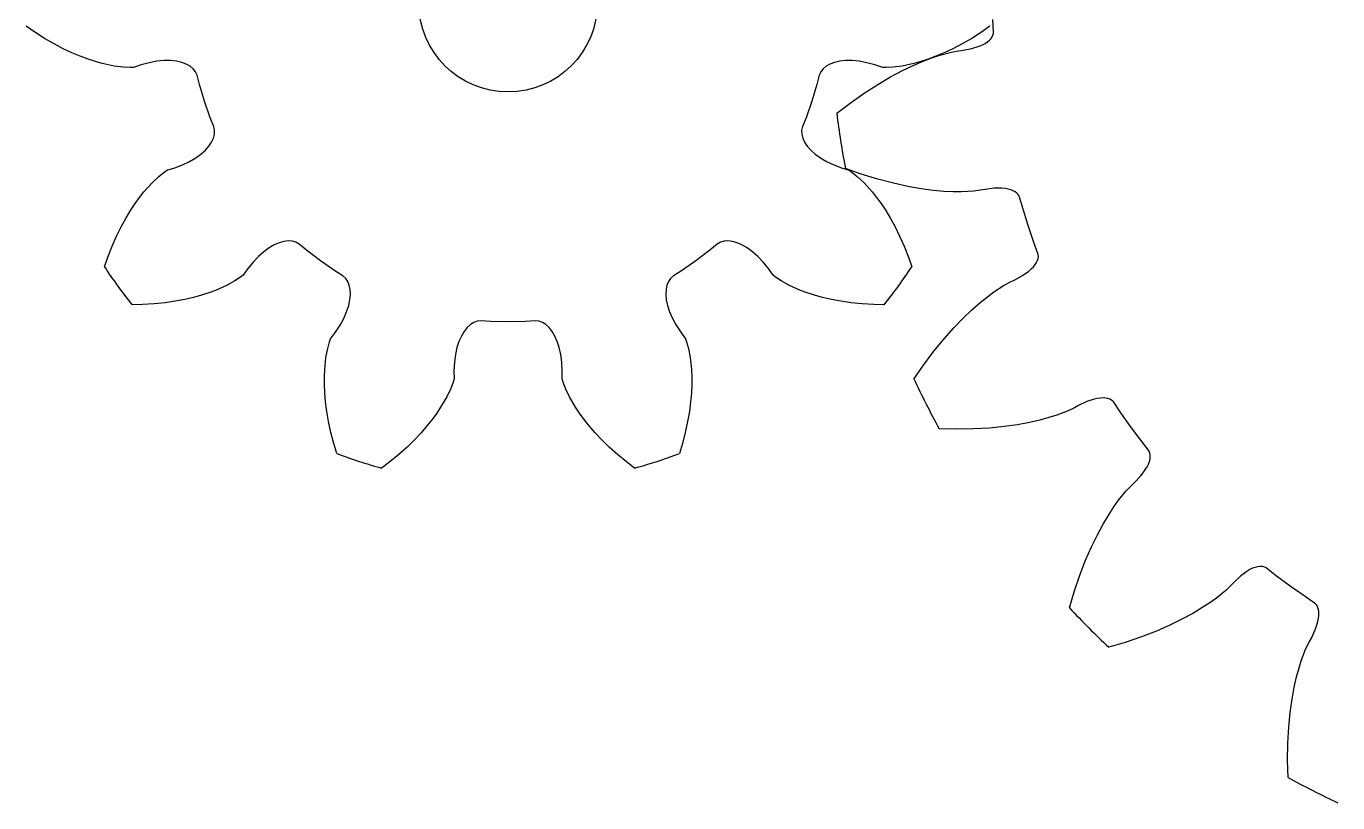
# Model space of a CAD drawing. Extents: x -10.8 to 46.6, y -19.6 to 19.6.
# Drawn here: x -10.79 to 18.57, y -17.92 to -0.53 of the extents above; entities that cross this region are included whole.
import ezdxf

# ---------------------------------------------------------------- set-up
doc = ezdxf.new("R2010")
doc.units = 0

msp = doc.modelspace()

# ---------------------------------------------------------------- linework, layer by layer
msp.add_circle((0, 0), 2)
msp.add_circle((0, 0), 2)
at = {"layer": 'layer0'}
for p, q in [((10.864, -0.663), (10.854, -0.38)), ((10.678, -0.915), (10.731, -0.88)), ((10.731, -0.88), (10.774, -0.844)), ((10.774, -0.844), (10.81, -0.807)), ((10.81, -0.807), (10.836, -0.769)), ((10.836, -0.769), (10.854, -0.731)), ((10.854, -0.731), (10.863, -0.692)), ((10.863, -0.692), (10.864, -0.663)), ((9.662, -1.178), (9.927, -1.108)), ((9.927, -1.108), (10.082, -1.08)), ((10.082, -1.08), (10.188, -1.067)), ((10.188, -1.067), (10.384, -1.028)), ((10.384, -1.028), (10.548, -0.977)), ((10.548, -0.977), (10.618, -0.947)), ((10.618, -0.947), (10.678, -0.915)), ((8.825, -1.523), (9.071, -1.405)), ((9.071, -1.405), (9.293, -1.31)), ((9.293, -1.31), (9.489, -1.236)), ((9.489, -1.236), (9.662, -1.178)), ((8.276, -1.83), (8.56, -1.664)), ((8.56, -1.664), (8.825, -1.523)), ((7.655, -2.249), (7.973, -2.025)), ((7.973, -2.025), (8.276, -1.83)), ((7.356, -2.478), (7.655, -2.249)), ((7.907, -3.839), (7.551, -3.713)), ((8.278, -3.954), (7.907, -3.839)), ((8.627, -4.045), (8.278, -3.954)), ((8.948, -4.116), (8.627, -4.045)), ((9.244, -4.168), (8.948, -4.116)), ((9.515, -4.204), (9.244, -4.168)), ((9.755, -4.226), (9.515, -4.204)), ((9.964, -4.236), (9.755, -4.226)), ((10.146, -4.237), (9.964, -4.236)), ((10.42, -4.222), (10.146, -4.237)), ((10.576, -4.201), (10.42, -4.222)), ((10.681, -4.181), (10.576, -4.201)), ((10.88, -4.157), (10.681, -4.181)), ((11.052, -4.155), (10.88, -4.157)), ((11.127, -4.162), (11.052, -4.155)), ((11.195, -4.174), (11.127, -4.162)), ((11.255, -4.19), (11.195, -4.174)), ((11.308, -4.211), (11.255, -4.19)), ((11.352, -4.235), (11.308, -4.211)), ((11.389, -4.263), (11.352, -4.235)), ((11.418, -4.295), (11.389, -4.263)), ((11.439, -4.329), (11.418, -4.295)), ((11.449, -4.356), (11.439, -4.329)), ((11.527, -4.628), (11.449, -4.356)), ((11.64, -4.991), (11.527, -4.628)), ((11.762, -5.351), (11.64, -4.991)), ((11.858, -5.617), (11.762, -5.351)), ((11.76, -5.913), (11.799, -5.865)), ((11.799, -5.865), (11.83, -5.817)), ((11.83, -5.817), (11.851, -5.771)), ((11.851, -5.771), (11.865, -5.727)), ((11.866, -5.645), (11.858, -5.617)), ((11.865, -5.727), (11.87, -5.684)), ((11.87, -5.684), (11.866, -5.645)), ((11.34, -6.21), (11.515, -6.112)), ((11.515, -6.112), (11.655, -6.013)), ((11.655, -6.013), (11.712, -5.963)), ((11.712, -5.963), (11.76, -5.913)), ((10.875, -6.478), (11.105, -6.329)), ((11.105, -6.329), (11.244, -6.255)), ((11.244, -6.255), (11.34, -6.21)), ((10.383, -6.877), (10.565, -6.718)), ((10.565, -6.718), (10.728, -6.587)), ((10.728, -6.587), (10.875, -6.478)), ((10.185, -7.064), (10.383, -6.877)), ((9.758, -7.527), (9.977, -7.28)), ((9.977, -7.28), (10.185, -7.064)), ((9.53, -7.806), (9.758, -7.527)), ((9.297, -8.117), (9.53, -7.806)), ((9.083, -8.428), (9.297, -8.117)), ((12.679, -9.071), (12.537, -9.139)), ((12.772, -9.019), (12.679, -9.071)), ((12.953, -8.934), (12.772, -9.019)), ((13.116, -8.88), (12.953, -8.934)), ((13.19, -8.863), (13.116, -8.88)), ((13.258, -8.854), (13.19, -8.863)), ((13.32, -8.851), (13.258, -8.854)), ((13.377, -8.854), (13.32, -8.851)), ((13.427, -8.863), (13.377, -8.854)), ((13.471, -8.879), (13.427, -8.863)), ((13.508, -8.899), (13.471, -8.879)), ((13.538, -8.926), (13.508, -8.899)), ((13.556, -8.949), (13.538, -8.926)), ((13.715, -9.183), (13.556, -8.949)), ((11.905, -9.348), (11.669, -9.402)), ((12.107, -9.293), (11.905, -9.348)), ((12.281, -9.238), (12.107, -9.293)), ((12.537, -9.139), (12.281, -9.238)), ((13.934, -9.493), (13.715, -9.183)), ((10.028, -9.551), (9.651, -9.541)), ((10.416, -9.545), (10.028, -9.551)), ((10.776, -9.525), (10.416, -9.545)), ((11.104, -9.493), (10.776, -9.525)), ((11.401, -9.451), (11.104, -9.493)), ((11.669, -9.402), (11.401, -9.451)), ((14.161, -9.798), (13.934, -9.493)), ((14.335, -10.021), (14.161, -9.798)), ((14.333, -10.333), (14.355, -10.275)), ((14.351, -10.045), (14.335, -10.021)), ((14.367, -10.082), (14.351, -10.045)), ((14.355, -10.275), (14.37, -10.22)), ((14.375, -10.123), (14.367, -10.082)), ((14.37, -10.22), (14.376, -10.17)), ((14.376, -10.17), (14.375, -10.123)), ((14.162, -10.598), (14.264, -10.46)), ((14.264, -10.46), (14.303, -10.395)), ((14.303, -10.395), (14.333, -10.333)), ((13.839, -10.931), (13.948, -10.818)), ((13.948, -10.818), (14.025, -10.745)), ((14.025, -10.745), (14.162, -10.598)), ((13.56, -11.292), (13.666, -11.144)), ((13.666, -11.144), (13.839, -10.931)), ((13.445, -11.468), (13.56, -11.292)), ((13.191, -11.915), (13.321, -11.675)), ((13.321, -11.675), (13.445, -11.468)), ((13.06, -12.185), (13.191, -11.915)), ((12.928, -12.487), (13.06, -12.185)), ((12.797, -12.822), (12.928, -12.487)), ((16.83, -12.624), (16.78, -12.63)), ((16.877, -12.625), (16.83, -12.624)), ((12.672, -13.19), (12.797, -12.822)), ((16.402, -12.838), (16.255, -12.975)), ((16.54, -12.736), (16.402, -12.838)), ((16.605, -12.697), (16.54, -12.736)), ((16.667, -12.667), (16.605, -12.697)), ((16.725, -12.645), (16.667, -12.667)), ((16.78, -12.63), (16.725, -12.645)), ((16.918, -12.633), (16.877, -12.625)), ((16.955, -12.649), (16.918, -12.633)), ((16.979, -12.665), (16.955, -12.649)), ((17.202, -12.839), (16.979, -12.665)), ((17.507, -13.066), (17.202, -12.839)), ((12.564, -13.552), (12.672, -13.19)), ((16.069, -13.161), (15.856, -13.334)), ((16.182, -13.052), (16.069, -13.161)), ((16.255, -12.975), (16.182, -13.052)), ((17.817, -13.285), (17.507, -13.066)), ((15.708, -13.44), (15.532, -13.555)), ((15.856, -13.334), (15.708, -13.44)), ((18.051, -13.444), (17.817, -13.285)), ((18.074, -13.462), (18.051, -13.444)), ((18.101, -13.492), (18.074, -13.462)), ((18.121, -13.529), (18.101, -13.492)), ((15.325, -13.679), (15.085, -13.809)), ((15.532, -13.555), (15.325, -13.679)), ((18.137, -13.573), (18.121, -13.529)), ((18.146, -13.623), (18.137, -13.573)), ((18.137, -13.81), (18.146, -13.742)), ((18.149, -13.68), (18.146, -13.623)), ((18.146, -13.742), (18.149, -13.68)), ((14.513, -14.072), (14.178, -14.203)), ((14.815, -13.94), (14.513, -14.072)), ((15.085, -13.809), (14.815, -13.94)), ((17.981, -14.228), (18.066, -14.047)), ((18.066, -14.047), (18.12, -13.884)), ((18.12, -13.884), (18.137, -13.81)), ((13.81, -14.328), (13.448, -14.436)), ((14.178, -14.203), (13.81, -14.328)), ((17.861, -14.463), (17.929, -14.321)), ((17.929, -14.321), (17.981, -14.228)), ((17.762, -14.719), (17.861, -14.463)), ((17.652, -15.095), (17.707, -14.893)), ((17.707, -14.893), (17.762, -14.719)), ((17.598, -15.331), (17.652, -15.095)), ((17.549, -15.599), (17.598, -15.331)), ((17.507, -15.896), (17.549, -15.599)), ((17.475, -16.224), (17.507, -15.896)), ((17.455, -16.584), (17.475, -16.224)), ((17.449, -16.972), (17.455, -16.584)), ((17.459, -17.349), (17.449, -16.972))]:
    msp.add_line(p, q, dxfattribs=at)
for start, end in [(187.1909, 190.8091), (205.1909, 208.8091), (223.1909, 226.8091), (241.1909, 244.8091)]:
    msp.add_arc((27, 0), 19.8, start, end, dxfattribs=at)
at = {"layer": 'layer1'}
for p, q in [((-10.598, -0.66), (-10.787, -0.528)), ((10.787, -0.528), (10.598, -0.66)), ((-10.378, -0.8), (-10.598, -0.66)), ((-10.164, -0.923), (-10.378, -0.8)), ((10.378, -0.8), (10.164, -0.923)), ((10.598, -0.66), (10.378, -0.8)), ((-9.959, -1.031), (-10.164, -0.923)), ((-9.764, -1.123), (-9.959, -1.031)), ((-9.577, -1.202), (-9.764, -1.123)), ((9.764, -1.123), (9.577, -1.202)), ((9.959, -1.031), (9.764, -1.123)), ((10.164, -0.923), (9.959, -1.031)), ((-9.401, -1.268), (-9.577, -1.202)), ((-9.238, -1.321), (-9.401, -1.268)), ((-9.084, -1.364), (-9.238, -1.321)), ((-8.82, -1.42), (-9.084, -1.364)), ((-8.611, -1.448), (-8.82, -1.42)), ((-8.459, -1.455), (-8.611, -1.448)), ((-8.386, -1.453), (-8.459, -1.455)), ((-8.213, -1.393), (-8.386, -1.453)), ((-8.032, -1.345), (-8.213, -1.393)), ((-7.861, -1.313), (-8.032, -1.345)), ((-7.702, -1.298), (-7.861, -1.313)), ((-7.556, -1.298), (-7.702, -1.298)), ((-7.424, -1.312), (-7.556, -1.298)), ((-7.306, -1.338), (-7.424, -1.312)), ((-7.204, -1.376), (-7.306, -1.338)), ((-7.119, -1.424), (-7.204, -1.376)), ((-7.05, -1.482), (-7.119, -1.424)), ((7.119, -1.424), (7.05, -1.482)), ((7.204, -1.376), (7.119, -1.424)), ((7.306, -1.338), (7.204, -1.376)), ((7.424, -1.312), (7.306, -1.338)), ((7.556, -1.298), (7.424, -1.312)), ((7.702, -1.298), (7.556, -1.298)), ((7.861, -1.313), (7.702, -1.298)), ((8.032, -1.345), (7.861, -1.313)), ((8.213, -1.393), (8.032, -1.345)), ((8.386, -1.453), (8.213, -1.393)), ((8.459, -1.455), (8.386, -1.453)), ((8.611, -1.448), (8.459, -1.455)), ((8.82, -1.42), (8.611, -1.448)), ((9.084, -1.364), (8.82, -1.42)), ((9.238, -1.321), (9.084, -1.364)), ((9.401, -1.268), (9.238, -1.321)), ((9.577, -1.202), (9.401, -1.268)), ((-6.999, -1.547), (-7.05, -1.482)), ((-6.963, -1.627), (-6.999, -1.547)), ((-6.911, -1.834), (-6.963, -1.627)), ((6.963, -1.627), (6.911, -1.834)), ((6.999, -1.547), (6.963, -1.627)), ((7.05, -1.482), (6.999, -1.547)), ((-6.8, -2.209), (-6.911, -1.834)), ((6.911, -1.834), (6.8, -2.209)), ((-6.669, -2.579), (-6.8, -2.209)), ((6.8, -2.209), (6.669, -2.579)), ((-6.59, -2.776), (-6.669, -2.579)), ((6.669, -2.579), (6.59, -2.776)), ((-6.571, -2.863), (-6.59, -2.776)), ((-6.575, -2.945), (-6.571, -2.863)), ((6.59, -2.776), (6.571, -2.863)), ((6.571, -2.863), (6.575, -2.945)), ((-6.777, -3.303), (-6.697, -3.212)), ((-6.697, -3.212), (-6.637, -3.121)), ((-6.637, -3.121), (-6.597, -3.032)), ((-6.597, -3.032), (-6.575, -2.945)), ((6.575, -2.945), (6.597, -3.032)), ((6.597, -3.032), (6.637, -3.121)), ((6.637, -3.121), (6.697, -3.212)), ((6.697, -3.212), (6.777, -3.303)), ((-7.131, -3.558), (-6.994, -3.477)), ((-6.994, -3.477), (-6.876, -3.391)), ((-6.876, -3.391), (-6.777, -3.303)), ((6.777, -3.303), (6.876, -3.391)), ((6.876, -3.391), (6.994, -3.477)), ((6.994, -3.477), (7.131, -3.558)), ((-7.817, -3.89), (-7.698, -3.795)), ((-7.698, -3.795), (-7.638, -3.754)), ((-7.638, -3.754), (-7.463, -3.701)), ((-7.463, -3.701), (-7.288, -3.633)), ((-7.288, -3.633), (-7.131, -3.558)), ((7.131, -3.558), (7.288, -3.633)), ((7.288, -3.633), (7.463, -3.701)), ((7.463, -3.701), (7.638, -3.754)), ((7.638, -3.754), (7.698, -3.795)), ((7.698, -3.795), (7.817, -3.89)), ((-8.151, -4.236), (-7.971, -4.035)), ((-7.971, -4.035), (-7.817, -3.89)), ((7.817, -3.89), (7.971, -4.035)), ((7.971, -4.035), (8.151, -4.236)), ((-8.35, -4.5), (-8.25, -4.361)), ((-8.25, -4.361), (-8.151, -4.236)), ((8.151, -4.236), (8.25, -4.361)), ((8.25, -4.361), (8.35, -4.5)), ((-8.559, -4.831), (-8.454, -4.657)), ((-8.454, -4.657), (-8.35, -4.5)), ((8.35, -4.5), (8.454, -4.657)), ((8.454, -4.657), (8.559, -4.831)), ((-8.663, -5.02), (-8.559, -4.831)), ((8.559, -4.831), (8.663, -5.02)), ((-8.866, -5.453), (-8.765, -5.227)), ((-8.765, -5.227), (-8.663, -5.02)), ((8.663, -5.02), (8.765, -5.227)), ((8.765, -5.227), (8.866, -5.453)), ((-8.962, -5.696), (-8.866, -5.453)), ((-5.468, -5.577), (-5.588, -5.683)), ((-5.35, -5.491), (-5.468, -5.577)), ((-5.235, -5.425), (-5.35, -5.491)), ((-5.124, -5.377), (-5.235, -5.425)), ((-5.02, -5.348), (-5.124, -5.377)), ((-4.922, -5.337), (-5.02, -5.348)), ((-4.833, -5.343), (-4.922, -5.337)), ((-4.753, -5.365), (-4.833, -5.343)), ((-4.677, -5.409), (-4.753, -5.365)), ((-4.513, -5.546), (-4.677, -5.409)), ((-4.203, -5.784), (-4.513, -5.546)), ((4.513, -5.546), (4.203, -5.784)), ((4.677, -5.409), (4.513, -5.546)), ((4.753, -5.365), (4.677, -5.409)), ((4.833, -5.343), (4.753, -5.365)), ((4.922, -5.337), (4.833, -5.343)), ((5.02, -5.348), (4.922, -5.337)), ((5.124, -5.377), (5.02, -5.348)), ((5.235, -5.425), (5.124, -5.377)), ((5.35, -5.491), (5.235, -5.425)), ((5.468, -5.577), (5.35, -5.491)), ((5.588, -5.683), (5.468, -5.577)), ((8.866, -5.453), (8.962, -5.696)), ((-9.037, -5.913), (-8.962, -5.696)), ((-5.707, -5.809), (-5.826, -5.955)), ((-5.588, -5.683), (-5.707, -5.809)), ((-3.88, -6.006), (-4.203, -5.784)), ((4.203, -5.784), (3.88, -6.006)), ((5.707, -5.809), (5.588, -5.683)), ((5.826, -5.955), (5.707, -5.809)), ((8.962, -5.696), (9.037, -5.913)), ((-5.989, -6.149), (-6.115, -6.232)), ((-5.93, -6.104), (-5.989, -6.149)), ((-5.826, -5.955), (-5.93, -6.104)), ((-3.699, -6.119), (-3.88, -6.006)), ((-3.634, -6.178), (-3.699, -6.119)), ((3.699, -6.119), (3.634, -6.178)), ((3.88, -6.006), (3.699, -6.119)), ((5.93, -6.104), (5.826, -5.955)), ((5.989, -6.149), (5.93, -6.104)), ((6.115, -6.232), (5.989, -6.149)), ((-6.547, -6.443), (-6.697, -6.498)), ((-6.301, -6.334), (-6.547, -6.443)), ((-6.115, -6.232), (-6.301, -6.334)), ((-3.588, -6.247), (-3.634, -6.178)), ((-3.555, -6.33), (-3.588, -6.247)), ((-3.535, -6.427), (-3.555, -6.33)), ((-3.53, -6.535), (-3.535, -6.427)), ((3.535, -6.427), (3.53, -6.535)), ((3.555, -6.33), (3.535, -6.427)), ((3.588, -6.247), (3.555, -6.33)), ((3.634, -6.178), (3.588, -6.247)), ((6.301, -6.334), (6.115, -6.232)), ((6.547, -6.443), (6.301, -6.334)), ((6.697, -6.498), (6.547, -6.443)), ((-7.926, -6.747), (-8.186, -6.763)), ((-7.68, -6.721), (-7.926, -6.747)), ((-7.451, -6.688), (-7.68, -6.721)), ((-7.239, -6.647), (-7.451, -6.688)), ((-7.041, -6.601), (-7.239, -6.647)), ((-6.86, -6.551), (-7.041, -6.601)), ((-6.697, -6.498), (-6.86, -6.551)), ((-3.569, -6.785), (-3.541, -6.655)), ((-3.541, -6.655), (-3.53, -6.535)), ((3.53, -6.535), (3.541, -6.655)), ((3.541, -6.655), (3.569, -6.785)), ((6.86, -6.551), (6.697, -6.498)), ((7.041, -6.601), (6.86, -6.551)), ((7.239, -6.647), (7.041, -6.601)), ((7.451, -6.688), (7.239, -6.647)), ((7.68, -6.721), (7.451, -6.688)), ((7.926, -6.747), (7.68, -6.721)), ((8.186, -6.763), (7.926, -6.747)), ((-8.186, -6.763), (-8.416, -6.768)), ((-3.678, -7.07), (-3.615, -6.924)), ((-3.615, -6.924), (-3.569, -6.785)), ((3.569, -6.785), (3.615, -6.924)), ((3.615, -6.924), (3.678, -7.07)), ((8.416, -6.768), (8.186, -6.763)), ((-3.863, -7.381), (-3.761, -7.223)), ((-3.761, -7.223), (-3.678, -7.07)), ((-0.917, -7.277), (-0.985, -7.362)), ((-0.845, -7.211), (-0.917, -7.277)), ((-0.769, -7.163), (-0.845, -7.211)), ((-0.692, -7.134), (-0.769, -7.163)), ((-0.604, -7.125), (-0.692, -7.134)), ((-0.392, -7.139), (-0.604, -7.125)), ((0, -7.15), (-0.392, -7.139)), ((0.392, -7.139), (0, -7.15)), ((0.604, -7.125), (0.392, -7.139)), ((0.692, -7.134), (0.604, -7.125)), ((0.769, -7.163), (0.692, -7.134)), ((0.845, -7.211), (0.769, -7.163)), ((0.917, -7.277), (0.845, -7.211)), ((0.985, -7.362), (0.917, -7.277)), ((3.678, -7.07), (3.761, -7.223)), ((3.761, -7.223), (3.863, -7.381)), ((-4.038, -7.742), (-3.997, -7.596)), ((-3.997, -7.596), (-3.973, -7.526)), ((-3.973, -7.526), (-3.863, -7.381)), ((-1.101, -7.587), (-1.146, -7.726)), ((-1.047, -7.466), (-1.101, -7.587)), ((-0.985, -7.362), (-1.047, -7.466)), ((1.047, -7.466), (0.985, -7.362)), ((1.101, -7.587), (1.047, -7.466)), ((1.146, -7.726), (1.101, -7.587)), ((3.863, -7.381), (3.973, -7.526)), ((3.973, -7.526), (3.997, -7.596)), ((3.997, -7.596), (4.038, -7.742)), ((-4.077, -7.95), (-4.038, -7.742)), ((-1.18, -7.882), (-1.203, -8.054)), ((-1.146, -7.726), (-1.18, -7.882)), ((1.18, -7.882), (1.146, -7.726)), ((1.203, -8.054), (1.18, -7.882)), ((4.038, -7.742), (4.077, -7.95)), ((-4.111, -8.377), (-4.104, -8.218)), ((-4.104, -8.218), (-4.077, -7.95)), ((-1.203, -8.054), (-1.213, -8.242)), ((1.213, -8.242), (1.203, -8.054)), ((4.077, -7.95), (4.104, -8.218)), ((4.104, -8.218), (4.111, -8.377)), ((-4.11, -8.549), (-4.111, -8.377)), ((-1.231, -8.495), (-1.284, -8.637)), ((-1.21, -8.424), (-1.231, -8.495)), ((-1.213, -8.242), (-1.21, -8.424)), ((1.21, -8.424), (1.213, -8.242)), ((1.231, -8.495), (1.21, -8.424)), ((1.284, -8.637), (1.231, -8.495)), ((4.111, -8.377), (4.11, -8.549)), ((-4.102, -8.736), (-4.11, -8.549)), ((-4.085, -8.939), (-4.102, -8.736)), ((-1.284, -8.637), (-1.375, -8.828)), ((1.375, -8.828), (1.284, -8.637)), ((4.102, -8.736), (4.085, -8.939)), ((4.11, -8.549), (4.102, -8.736)), ((-4.058, -9.153), (-4.085, -8.939)), ((-1.51, -9.061), (-1.599, -9.194)), ((-1.375, -8.828), (-1.51, -9.061)), ((1.51, -9.061), (1.375, -8.828)), ((1.599, -9.194), (1.51, -9.061)), ((4.085, -8.939), (4.058, -9.153)), ((-4.019, -9.381), (-4.058, -9.153)), ((-3.967, -9.623), (-4.019, -9.381)), ((-1.7, -9.332), (-1.816, -9.479)), ((-1.599, -9.194), (-1.7, -9.332)), ((1.7, -9.332), (1.599, -9.194)), ((1.816, -9.479), (1.7, -9.332)), ((4.019, -9.381), (3.967, -9.623)), ((4.058, -9.153), (4.019, -9.381)), ((-3.902, -9.875), (-3.967, -9.623)), ((-1.949, -9.633), (-2.097, -9.79)), ((-1.816, -9.479), (-1.949, -9.633)), ((1.949, -9.633), (1.816, -9.479)), ((2.097, -9.79), (1.949, -9.633)), ((3.967, -9.623), (3.902, -9.875)), ((-3.836, -10.096), (-3.902, -9.875)), ((-2.263, -9.952), (-2.446, -10.117)), ((-2.097, -9.79), (-2.263, -9.952)), ((2.263, -9.952), (2.097, -9.79)), ((2.446, -10.117), (2.263, -9.952)), ((3.902, -9.875), (3.836, -10.096)), ((-2.446, -10.117), (-2.648, -10.283)), ((2.648, -10.283), (2.446, -10.117)), ((-2.648, -10.283), (-2.831, -10.422)), ((2.831, -10.422), (2.648, -10.283))]:
    msp.add_line(p, q, dxfattribs=at)
for start, end in [(213.1954, 218.8046), (321.1954, 326.8046), (249.1954, 254.8046), (285.1954, 290.8046)]:
    msp.add_arc((0, 0), 10.8, start, end, dxfattribs=at)
at = {"layer": 'layer2'}
for p, q in [((10.864, -0.663), (10.854, -0.38)), ((10.678, -0.915), (10.731, -0.88)), ((10.731, -0.88), (10.774, -0.844)), ((10.774, -0.844), (10.81, -0.807)), ((10.81, -0.807), (10.836, -0.769)), ((10.836, -0.769), (10.854, -0.731)), ((10.854, -0.731), (10.863, -0.692)), ((10.863, -0.692), (10.864, -0.663)), ((9.662, -1.178), (9.927, -1.108)), ((9.927, -1.108), (10.082, -1.08)), ((10.082, -1.08), (10.188, -1.067)), ((10.188, -1.067), (10.384, -1.028)), ((10.384, -1.028), (10.548, -0.977)), ((10.548, -0.977), (10.618, -0.947)), ((10.618, -0.947), (10.678, -0.915)), ((8.825, -1.523), (9.071, -1.405)), ((9.071, -1.405), (9.293, -1.31)), ((9.293, -1.31), (9.489, -1.236)), ((9.489, -1.236), (9.662, -1.178)), ((8.276, -1.83), (8.56, -1.664)), ((8.56, -1.664), (8.825, -1.523)), ((7.655, -2.249), (7.973, -2.025)), ((7.973, -2.025), (8.276, -1.83)), ((7.356, -2.478), (7.655, -2.249)), ((7.907, -3.839), (7.551, -3.713)), ((8.278, -3.954), (7.907, -3.839)), ((8.627, -4.045), (8.278, -3.954)), ((8.948, -4.116), (8.627, -4.045)), ((9.244, -4.168), (8.948, -4.116)), ((9.515, -4.204), (9.244, -4.168)), ((9.755, -4.226), (9.515, -4.204)), ((9.964, -4.236), (9.755, -4.226)), ((10.146, -4.237), (9.964, -4.236)), ((10.42, -4.222), (10.146, -4.237)), ((10.576, -4.201), (10.42, -4.222)), ((10.681, -4.181), (10.576, -4.201)), ((10.88, -4.157), (10.681, -4.181)), ((11.052, -4.155), (10.88, -4.157)), ((11.127, -4.162), (11.052, -4.155)), ((11.195, -4.174), (11.127, -4.162)), ((11.255, -4.19), (11.195, -4.174)), ((11.308, -4.211), (11.255, -4.19)), ((11.352, -4.235), (11.308, -4.211)), ((11.389, -4.263), (11.352, -4.235)), ((11.418, -4.295), (11.389, -4.263)), ((11.439, -4.329), (11.418, -4.295)), ((11.449, -4.356), (11.439, -4.329)), ((11.527, -4.628), (11.449, -4.356)), ((11.64, -4.991), (11.527, -4.628)), ((11.762, -5.351), (11.64, -4.991)), ((11.858, -5.617), (11.762, -5.351)), ((11.76, -5.913), (11.799, -5.865)), ((11.799, -5.865), (11.83, -5.817)), ((11.83, -5.817), (11.851, -5.771)), ((11.851, -5.771), (11.865, -5.727)), ((11.866, -5.645), (11.858, -5.617)), ((11.865, -5.727), (11.87, -5.684)), ((11.87, -5.684), (11.866, -5.645)), ((11.34, -6.21), (11.515, -6.112)), ((11.515, -6.112), (11.655, -6.013)), ((11.655, -6.013), (11.712, -5.963)), ((11.712, -5.963), (11.76, -5.913)), ((10.875, -6.478), (11.105, -6.329)), ((11.105, -6.329), (11.244, -6.255)), ((11.244, -6.255), (11.34, -6.21)), ((10.383, -6.877), (10.565, -6.718)), ((10.565, -6.718), (10.728, -6.587)), ((10.728, -6.587), (10.875, -6.478)), ((10.185, -7.064), (10.383, -6.877)), ((9.758, -7.527), (9.977, -7.28)), ((9.977, -7.28), (10.185, -7.064)), ((9.53, -7.806), (9.758, -7.527)), ((9.297, -8.117), (9.53, -7.806)), ((9.083, -8.428), (9.297, -8.117)), ((12.679, -9.071), (12.537, -9.139)), ((12.772, -9.019), (12.679, -9.071)), ((12.953, -8.934), (12.772, -9.019)), ((13.116, -8.88), (12.953, -8.934)), ((13.19, -8.863), (13.116, -8.88)), ((13.258, -8.854), (13.19, -8.863)), ((13.32, -8.851), (13.258, -8.854)), ((13.377, -8.854), (13.32, -8.851)), ((13.427, -8.863), (13.377, -8.854)), ((13.471, -8.879), (13.427, -8.863)), ((13.508, -8.899), (13.471, -8.879)), ((13.538, -8.926), (13.508, -8.899)), ((13.556, -8.949), (13.538, -8.926)), ((13.715, -9.183), (13.556, -8.949)), ((11.905, -9.348), (11.669, -9.402)), ((12.107, -9.293), (11.905, -9.348)), ((12.281, -9.238), (12.107, -9.293)), ((12.537, -9.139), (12.281, -9.238)), ((13.934, -9.493), (13.715, -9.183)), ((10.028, -9.551), (9.651, -9.541)), ((10.416, -9.545), (10.028, -9.551)), ((10.776, -9.525), (10.416, -9.545)), ((11.104, -9.493), (10.776, -9.525)), ((11.401, -9.451), (11.104, -9.493)), ((11.669, -9.402), (11.401, -9.451)), ((14.161, -9.798), (13.934, -9.493)), ((14.335, -10.021), (14.161, -9.798)), ((14.333, -10.333), (14.355, -10.275)), ((14.351, -10.045), (14.335, -10.021)), ((14.367, -10.082), (14.351, -10.045)), ((14.355, -10.275), (14.37, -10.22)), ((14.375, -10.123), (14.367, -10.082)), ((14.37, -10.22), (14.376, -10.17)), ((14.376, -10.17), (14.375, -10.123)), ((14.162, -10.598), (14.264, -10.46)), ((14.264, -10.46), (14.303, -10.395)), ((14.303, -10.395), (14.333, -10.333)), ((13.839, -10.931), (13.948, -10.818)), ((13.948, -10.818), (14.025, -10.745)), ((14.025, -10.745), (14.162, -10.598)), ((13.56, -11.292), (13.666, -11.144)), ((13.666, -11.144), (13.839, -10.931)), ((13.445, -11.468), (13.56, -11.292)), ((13.191, -11.915), (13.321, -11.675)), ((13.321, -11.675), (13.445, -11.468)), ((13.06, -12.185), (13.191, -11.915)), ((12.928, -12.487), (13.06, -12.185)), ((12.797, -12.822), (12.928, -12.487)), ((16.83, -12.624), (16.78, -12.63)), ((16.877, -12.625), (16.83, -12.624)), ((12.672, -13.19), (12.797, -12.822)), ((16.402, -12.838), (16.255, -12.975)), ((16.54, -12.736), (16.402, -12.838)), ((16.605, -12.697), (16.54, -12.736)), ((16.667, -12.667), (16.605, -12.697)), ((16.725, -12.645), (16.667, -12.667)), ((16.78, -12.63), (16.725, -12.645)), ((16.918, -12.633), (16.877, -12.625)), ((16.955, -12.649), (16.918, -12.633)), ((16.979, -12.665), (16.955, -12.649)), ((17.202, -12.839), (16.979, -12.665)), ((17.507, -13.066), (17.202, -12.839)), ((12.564, -13.552), (12.672, -13.19)), ((16.069, -13.161), (15.856, -13.334)), ((16.182, -13.052), (16.069, -13.161)), ((16.255, -12.975), (16.182, -13.052)), ((17.817, -13.285), (17.507, -13.066)), ((15.708, -13.44), (15.532, -13.555)), ((15.856, -13.334), (15.708, -13.44)), ((18.051, -13.444), (17.817, -13.285)), ((18.074, -13.462), (18.051, -13.444)), ((18.101, -13.492), (18.074, -13.462)), ((18.121, -13.529), (18.101, -13.492)), ((15.325, -13.679), (15.085, -13.809)), ((15.532, -13.555), (15.325, -13.679)), ((18.137, -13.573), (18.121, -13.529)), ((18.146, -13.623), (18.137, -13.573)), ((18.137, -13.81), (18.146, -13.742)), ((18.149, -13.68), (18.146, -13.623)), ((18.146, -13.742), (18.149, -13.68)), ((14.513, -14.072), (14.178, -14.203)), ((14.815, -13.94), (14.513, -14.072)), ((15.085, -13.809), (14.815, -13.94)), ((17.981, -14.228), (18.066, -14.047)), ((18.066, -14.047), (18.12, -13.884)), ((18.12, -13.884), (18.137, -13.81)), ((13.81, -14.328), (13.448, -14.436)), ((14.178, -14.203), (13.81, -14.328)), ((17.861, -14.463), (17.929, -14.321)), ((17.929, -14.321), (17.981, -14.228)), ((17.762, -14.719), (17.861, -14.463)), ((17.652, -15.095), (17.707, -14.893)), ((17.707, -14.893), (17.762, -14.719)), ((17.598, -15.331), (17.652, -15.095)), ((17.549, -15.599), (17.598, -15.331)), ((17.507, -15.896), (17.549, -15.599)), ((17.475, -16.224), (17.507, -15.896)), ((17.455, -16.584), (17.475, -16.224)), ((17.449, -16.972), (17.455, -16.584)), ((17.459, -17.349), (17.449, -16.972))]:
    msp.add_line(p, q, dxfattribs=at)
for start, end in [(187.1909, 190.8091), (205.1909, 208.8091), (223.1909, 226.8091), (241.1909, 244.8091)]:
    msp.add_arc((27, 0), 19.8, start, end, dxfattribs=at)
at = {"layer": 'layer3'}
for p, q in [((-10.598, -0.66), (-10.787, -0.528)), ((10.787, -0.528), (10.598, -0.66)), ((-10.378, -0.8), (-10.598, -0.66)), ((-10.164, -0.923), (-10.378, -0.8)), ((10.378, -0.8), (10.164, -0.923)), ((10.598, -0.66), (10.378, -0.8)), ((-9.959, -1.031), (-10.164, -0.923)), ((-9.764, -1.123), (-9.959, -1.031)), ((-9.577, -1.202), (-9.764, -1.123)), ((9.764, -1.123), (9.577, -1.202)), ((9.959, -1.031), (9.764, -1.123)), ((10.164, -0.923), (9.959, -1.031)), ((-9.401, -1.268), (-9.577, -1.202)), ((-9.238, -1.321), (-9.401, -1.268)), ((-9.084, -1.364), (-9.238, -1.321)), ((-8.82, -1.42), (-9.084, -1.364)), ((-8.611, -1.448), (-8.82, -1.42)), ((-8.459, -1.455), (-8.611, -1.448)), ((-8.386, -1.453), (-8.459, -1.455)), ((-8.213, -1.393), (-8.386, -1.453)), ((-8.032, -1.345), (-8.213, -1.393)), ((-7.861, -1.313), (-8.032, -1.345)), ((-7.702, -1.298), (-7.861, -1.313)), ((-7.556, -1.298), (-7.702, -1.298)), ((-7.424, -1.312), (-7.556, -1.298)), ((-7.306, -1.338), (-7.424, -1.312)), ((-7.204, -1.376), (-7.306, -1.338)), ((-7.119, -1.424), (-7.204, -1.376)), ((-7.05, -1.482), (-7.119, -1.424)), ((7.119, -1.424), (7.05, -1.482)), ((7.204, -1.376), (7.119, -1.424)), ((7.306, -1.338), (7.204, -1.376)), ((7.424, -1.312), (7.306, -1.338)), ((7.556, -1.298), (7.424, -1.312)), ((7.702, -1.298), (7.556, -1.298)), ((7.861, -1.313), (7.702, -1.298)), ((8.032, -1.345), (7.861, -1.313)), ((8.213, -1.393), (8.032, -1.345)), ((8.386, -1.453), (8.213, -1.393)), ((8.459, -1.455), (8.386, -1.453)), ((8.611, -1.448), (8.459, -1.455)), ((8.82, -1.42), (8.611, -1.448)), ((9.084, -1.364), (8.82, -1.42)), ((9.238, -1.321), (9.084, -1.364)), ((9.401, -1.268), (9.238, -1.321)), ((9.577, -1.202), (9.401, -1.268)), ((-6.999, -1.547), (-7.05, -1.482)), ((-6.963, -1.627), (-6.999, -1.547)), ((-6.911, -1.834), (-6.963, -1.627)), ((6.963, -1.627), (6.911, -1.834)), ((6.999, -1.547), (6.963, -1.627)), ((7.05, -1.482), (6.999, -1.547)), ((-6.8, -2.209), (-6.911, -1.834)), ((6.911, -1.834), (6.8, -2.209)), ((-6.669, -2.579), (-6.8, -2.209)), ((6.8, -2.209), (6.669, -2.579)), ((-6.59, -2.776), (-6.669, -2.579)), ((6.669, -2.579), (6.59, -2.776)), ((-6.571, -2.863), (-6.59, -2.776)), ((-6.575, -2.945), (-6.571, -2.863)), ((6.59, -2.776), (6.571, -2.863)), ((6.571, -2.863), (6.575, -2.945)), ((-6.777, -3.303), (-6.697, -3.212)), ((-6.697, -3.212), (-6.637, -3.121)), ((-6.637, -3.121), (-6.597, -3.032)), ((-6.597, -3.032), (-6.575, -2.945)), ((6.575, -2.945), (6.597, -3.032)), ((6.597, -3.032), (6.637, -3.121)), ((6.637, -3.121), (6.697, -3.212)), ((6.697, -3.212), (6.777, -3.303)), ((-7.131, -3.558), (-6.994, -3.477)), ((-6.994, -3.477), (-6.876, -3.391)), ((-6.876, -3.391), (-6.777, -3.303)), ((6.777, -3.303), (6.876, -3.391)), ((6.876, -3.391), (6.994, -3.477)), ((6.994, -3.477), (7.131, -3.558)), ((-7.817, -3.89), (-7.698, -3.795)), ((-7.698, -3.795), (-7.638, -3.754)), ((-7.638, -3.754), (-7.463, -3.701)), ((-7.463, -3.701), (-7.288, -3.633)), ((-7.288, -3.633), (-7.131, -3.558)), ((7.131, -3.558), (7.288, -3.633)), ((7.288, -3.633), (7.463, -3.701)), ((7.463, -3.701), (7.638, -3.754)), ((7.638, -3.754), (7.698, -3.795)), ((7.698, -3.795), (7.817, -3.89)), ((-8.151, -4.236), (-7.971, -4.035)), ((-7.971, -4.035), (-7.817, -3.89)), ((7.817, -3.89), (7.971, -4.035)), ((7.971, -4.035), (8.151, -4.236)), ((-8.35, -4.5), (-8.25, -4.361)), ((-8.25, -4.361), (-8.151, -4.236)), ((8.151, -4.236), (8.25, -4.361)), ((8.25, -4.361), (8.35, -4.5)), ((-8.559, -4.831), (-8.454, -4.657)), ((-8.454, -4.657), (-8.35, -4.5)), ((8.35, -4.5), (8.454, -4.657)), ((8.454, -4.657), (8.559, -4.831)), ((-8.663, -5.02), (-8.559, -4.831)), ((8.559, -4.831), (8.663, -5.02)), ((-8.866, -5.453), (-8.765, -5.227)), ((-8.765, -5.227), (-8.663, -5.02)), ((8.663, -5.02), (8.765, -5.227)), ((8.765, -5.227), (8.866, -5.453)), ((-8.962, -5.696), (-8.866, -5.453)), ((-5.468, -5.577), (-5.588, -5.683)), ((-5.35, -5.491), (-5.468, -5.577)), ((-5.235, -5.425), (-5.35, -5.491)), ((-5.124, -5.377), (-5.235, -5.425)), ((-5.02, -5.348), (-5.124, -5.377)), ((-4.922, -5.337), (-5.02, -5.348)), ((-4.833, -5.343), (-4.922, -5.337)), ((-4.753, -5.365), (-4.833, -5.343)), ((-4.677, -5.409), (-4.753, -5.365)), ((-4.513, -5.546), (-4.677, -5.409)), ((-4.203, -5.784), (-4.513, -5.546)), ((4.513, -5.546), (4.203, -5.784)), ((4.677, -5.409), (4.513, -5.546)), ((4.753, -5.365), (4.677, -5.409)), ((4.833, -5.343), (4.753, -5.365)), ((4.922, -5.337), (4.833, -5.343)), ((5.02, -5.348), (4.922, -5.337)), ((5.124, -5.377), (5.02, -5.348)), ((5.235, -5.425), (5.124, -5.377)), ((5.35, -5.491), (5.235, -5.425)), ((5.468, -5.577), (5.35, -5.491)), ((5.588, -5.683), (5.468, -5.577)), ((8.866, -5.453), (8.962, -5.696)), ((-9.037, -5.913), (-8.962, -5.696)), ((-5.707, -5.809), (-5.826, -5.955)), ((-5.588, -5.683), (-5.707, -5.809)), ((-3.88, -6.006), (-4.203, -5.784)), ((4.203, -5.784), (3.88, -6.006)), ((5.707, -5.809), (5.588, -5.683)), ((5.826, -5.955), (5.707, -5.809)), ((8.962, -5.696), (9.037, -5.913)), ((-5.989, -6.149), (-6.115, -6.232)), ((-5.93, -6.104), (-5.989, -6.149)), ((-5.826, -5.955), (-5.93, -6.104)), ((-3.699, -6.119), (-3.88, -6.006)), ((-3.634, -6.178), (-3.699, -6.119)), ((3.699, -6.119), (3.634, -6.178)), ((3.88, -6.006), (3.699, -6.119)), ((5.93, -6.104), (5.826, -5.955)), ((5.989, -6.149), (5.93, -6.104)), ((6.115, -6.232), (5.989, -6.149)), ((-6.547, -6.443), (-6.697, -6.498)), ((-6.301, -6.334), (-6.547, -6.443)), ((-6.115, -6.232), (-6.301, -6.334)), ((-3.588, -6.247), (-3.634, -6.178)), ((-3.555, -6.33), (-3.588, -6.247)), ((-3.535, -6.427), (-3.555, -6.33)), ((-3.53, -6.535), (-3.535, -6.427)), ((3.535, -6.427), (3.53, -6.535)), ((3.555, -6.33), (3.535, -6.427)), ((3.588, -6.247), (3.555, -6.33)), ((3.634, -6.178), (3.588, -6.247)), ((6.301, -6.334), (6.115, -6.232)), ((6.547, -6.443), (6.301, -6.334)), ((6.697, -6.498), (6.547, -6.443)), ((-7.926, -6.747), (-8.186, -6.763)), ((-7.68, -6.721), (-7.926, -6.747)), ((-7.451, -6.688), (-7.68, -6.721)), ((-7.239, -6.647), (-7.451, -6.688)), ((-7.041, -6.601), (-7.239, -6.647)), ((-6.86, -6.551), (-7.041, -6.601)), ((-6.697, -6.498), (-6.86, -6.551)), ((-3.569, -6.785), (-3.541, -6.655)), ((-3.541, -6.655), (-3.53, -6.535)), ((3.53, -6.535), (3.541, -6.655)), ((3.541, -6.655), (3.569, -6.785)), ((6.86, -6.551), (6.697, -6.498)), ((7.041, -6.601), (6.86, -6.551)), ((7.239, -6.647), (7.041, -6.601)), ((7.451, -6.688), (7.239, -6.647)), ((7.68, -6.721), (7.451, -6.688)), ((7.926, -6.747), (7.68, -6.721)), ((8.186, -6.763), (7.926, -6.747)), ((-8.186, -6.763), (-8.416, -6.768)), ((-3.678, -7.07), (-3.615, -6.924)), ((-3.615, -6.924), (-3.569, -6.785)), ((3.569, -6.785), (3.615, -6.924)), ((3.615, -6.924), (3.678, -7.07)), ((8.416, -6.768), (8.186, -6.763)), ((-3.863, -7.381), (-3.761, -7.223)), ((-3.761, -7.223), (-3.678, -7.07)), ((-0.917, -7.277), (-0.985, -7.362)), ((-0.845, -7.211), (-0.917, -7.277)), ((-0.769, -7.163), (-0.845, -7.211)), ((-0.692, -7.134), (-0.769, -7.163)), ((-0.604, -7.125), (-0.692, -7.134)), ((-0.392, -7.139), (-0.604, -7.125)), ((0, -7.15), (-0.392, -7.139)), ((0.392, -7.139), (0, -7.15)), ((0.604, -7.125), (0.392, -7.139)), ((0.692, -7.134), (0.604, -7.125)), ((0.769, -7.163), (0.692, -7.134)), ((0.845, -7.211), (0.769, -7.163)), ((0.917, -7.277), (0.845, -7.211)), ((0.985, -7.362), (0.917, -7.277)), ((3.678, -7.07), (3.761, -7.223)), ((3.761, -7.223), (3.863, -7.381)), ((-4.038, -7.742), (-3.997, -7.596)), ((-3.997, -7.596), (-3.973, -7.526)), ((-3.973, -7.526), (-3.863, -7.381)), ((-1.101, -7.587), (-1.146, -7.726)), ((-1.047, -7.466), (-1.101, -7.587)), ((-0.985, -7.362), (-1.047, -7.466)), ((1.047, -7.466), (0.985, -7.362)), ((1.101, -7.587), (1.047, -7.466)), ((1.146, -7.726), (1.101, -7.587)), ((3.863, -7.381), (3.973, -7.526)), ((3.973, -7.526), (3.997, -7.596)), ((3.997, -7.596), (4.038, -7.742)), ((-4.077, -7.95), (-4.038, -7.742)), ((-1.18, -7.882), (-1.203, -8.054)), ((-1.146, -7.726), (-1.18, -7.882)), ((1.18, -7.882), (1.146, -7.726)), ((1.203, -8.054), (1.18, -7.882)), ((4.038, -7.742), (4.077, -7.95)), ((-4.111, -8.377), (-4.104, -8.218)), ((-4.104, -8.218), (-4.077, -7.95)), ((-1.203, -8.054), (-1.213, -8.242)), ((1.213, -8.242), (1.203, -8.054)), ((4.077, -7.95), (4.104, -8.218)), ((4.104, -8.218), (4.111, -8.377)), ((-4.11, -8.549), (-4.111, -8.377)), ((-1.231, -8.495), (-1.284, -8.637)), ((-1.21, -8.424), (-1.231, -8.495)), ((-1.213, -8.242), (-1.21, -8.424)), ((1.21, -8.424), (1.213, -8.242)), ((1.231, -8.495), (1.21, -8.424)), ((1.284, -8.637), (1.231, -8.495)), ((4.111, -8.377), (4.11, -8.549)), ((-4.102, -8.736), (-4.11, -8.549)), ((-4.085, -8.939), (-4.102, -8.736)), ((-1.284, -8.637), (-1.375, -8.828)), ((1.375, -8.828), (1.284, -8.637)), ((4.102, -8.736), (4.085, -8.939)), ((4.11, -8.549), (4.102, -8.736)), ((-4.058, -9.153), (-4.085, -8.939)), ((-1.51, -9.061), (-1.599, -9.194)), ((-1.375, -8.828), (-1.51, -9.061)), ((1.51, -9.061), (1.375, -8.828)), ((1.599, -9.194), (1.51, -9.061)), ((4.085, -8.939), (4.058, -9.153)), ((-4.019, -9.381), (-4.058, -9.153)), ((-3.967, -9.623), (-4.019, -9.381)), ((-1.7, -9.332), (-1.816, -9.479)), ((-1.599, -9.194), (-1.7, -9.332)), ((1.7, -9.332), (1.599, -9.194)), ((1.816, -9.479), (1.7, -9.332)), ((4.019, -9.381), (3.967, -9.623)), ((4.058, -9.153), (4.019, -9.381)), ((-3.902, -9.875), (-3.967, -9.623)), ((-1.949, -9.633), (-2.097, -9.79)), ((-1.816, -9.479), (-1.949, -9.633)), ((1.949, -9.633), (1.816, -9.479)), ((2.097, -9.79), (1.949, -9.633)), ((3.967, -9.623), (3.902, -9.875)), ((-3.836, -10.096), (-3.902, -9.875)), ((-2.263, -9.952), (-2.446, -10.117)), ((-2.097, -9.79), (-2.263, -9.952)), ((2.263, -9.952), (2.097, -9.79)), ((2.446, -10.117), (2.263, -9.952)), ((3.902, -9.875), (3.836, -10.096)), ((-2.446, -10.117), (-2.648, -10.283)), ((2.648, -10.283), (2.446, -10.117)), ((-2.648, -10.283), (-2.831, -10.422)), ((2.831, -10.422), (2.648, -10.283))]:
    msp.add_line(p, q, dxfattribs=at)
for start, end in [(213.1954, 218.8046), (321.1954, 326.8046), (249.1954, 254.8046), (285.1954, 290.8046)]:
    msp.add_arc((0, 0), 10.8, start, end, dxfattribs=at)

doc.saveas('drawing.dxf')
